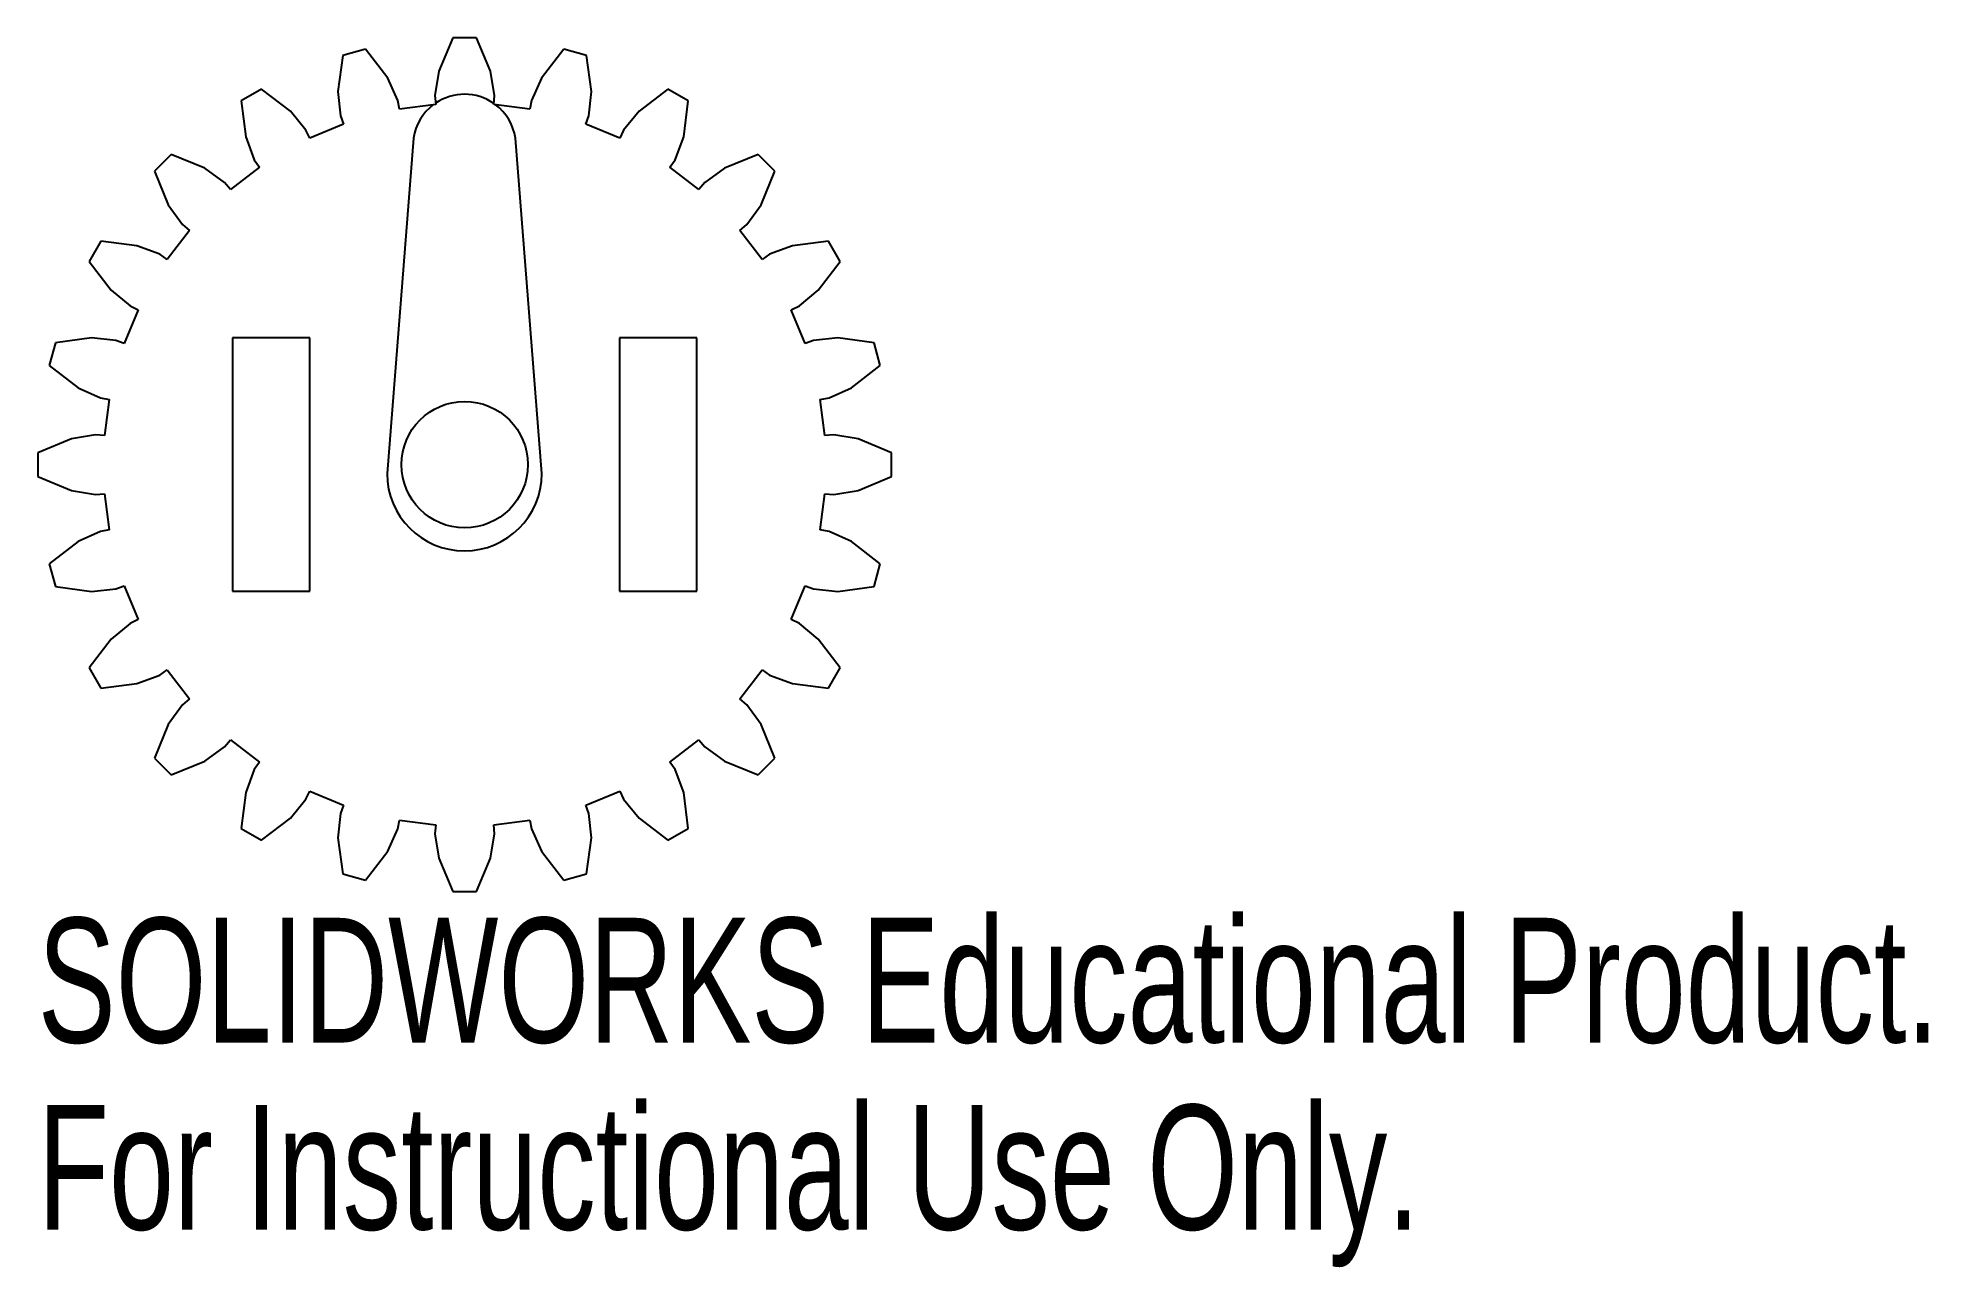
# Model space of a CAD drawing. Header units: millimetres. Extents: x -16.5 to 56.7, y -30.8 to 16.9.
import ezdxf

# ---------------------------------------------------------------- set-up
doc = ezdxf.new("R2010")
doc.units = ezdxf.units.MM
doc.styles.add('SLDTEXTSTYLE0', font='TXT', dxfattribs={"width": 0.7})

msp = doc.modelspace()

# ---------------------------------------------------------------- linework, layer by layer
at = {"color": 7, "linetype": 'Continuous', "lineweight": 25}
for p, q in [((-0.445, 16.886), (-0.988, 15.587)), ((0.466, 16.886), (-0.445, 16.886)), ((1.01, 15.587), (0.466, 16.886)), ((-4.711, 16.205), (-4.9, 14.809)), ((-3.831, 16.44), (-4.711, 16.205)), ((-2.97, 15.326), (-3.831, 16.44)), ((3.853, 16.44), (2.992, 15.326)), ((4.733, 16.205), (3.853, 16.44)), ((4.922, 14.809), (4.733, 16.205)), ((-0.988, 15.587), (-1.141, 14.652)), ((1.163, 14.652), (1.01, 15.587)), ((-7.868, 14.897), (-8.656, 14.442)), ((-6.747, 14.044), (-7.868, 14.897)), ((-4.9, 14.809), (-4.806, 13.866)), ((-2.58, 14.462), (-2.97, 15.326)), ((2.992, 15.326), (2.602, 14.462)), ((4.828, 13.866), (4.922, 14.809)), ((7.889, 14.897), (6.769, 14.044)), ((8.678, 14.442), (7.889, 14.897)), ((-8.656, 14.442), (-8.478, 13.044)), ((-6.147, 13.311), (-6.747, 14.044)), ((-2.516, 14.116), (-2.58, 14.462)), ((-1.113, 14.301), (-2.516, 14.116)), ((-1.141, 14.652), (-1.113, 14.301)), ((1.135, 14.301), (1.163, 14.652)), ((2.538, 14.116), (1.135, 14.301)), ((2.602, 14.462), (2.538, 14.116)), ((6.769, 14.044), (6.168, 13.311)), ((8.499, 13.044), (8.678, 14.442)), ((-5.996, 12.993), (-6.147, 13.311)), ((-4.688, 13.534), (-5.996, 12.993)), ((-4.806, 13.866), (-4.688, 13.534)), ((4.71, 13.534), (4.828, 13.866)), ((6.018, 12.993), (4.71, 13.534)), ((6.168, 13.311), (6.018, 12.993)), ((-8.478, 13.044), (-8.143, 12.158)), ((-1.977, 13.002), (-3, 0)), ((3, 0), (1.977, 13.002)), ((8.165, 12.158), (8.499, 13.044)), ((-11.367, 12.362), (-12.011, 11.718)), ((-10.063, 11.828), (-11.367, 12.362)), ((-9.294, 11.275), (-10.063, 11.828)), ((-7.943, 11.869), (-9.066, 11.007)), ((-8.143, 12.158), (-7.943, 11.869)), ((7.965, 11.869), (8.165, 12.158)), ((9.088, 11.007), (7.965, 11.869)), ((10.085, 11.828), (9.316, 11.275)), ((11.389, 12.362), (10.085, 11.828)), ((12.033, 11.718), (11.389, 12.362)), ((-12.011, 11.718), (-11.476, 10.415)), ((-9.066, 11.007), (-9.294, 11.275)), ((9.316, 11.275), (9.088, 11.007)), ((11.498, 10.415), (12.033, 11.718)), ((-11.476, 10.415), (-10.923, 9.645)), ((10.945, 9.645), (11.498, 10.415)), ((-10.923, 9.645), (-10.655, 9.417)), ((10.677, 9.417), (10.945, 9.645)), ((-14.09, 9.008), (-14.546, 8.219)), ((-12.693, 8.829), (-14.09, 9.008)), ((-11.807, 8.494), (-12.693, 8.829)), ((-10.655, 9.417), (-11.517, 8.294)), ((11.539, 8.294), (10.677, 9.417)), ((12.715, 8.829), (11.829, 8.494)), ((14.112, 9.008), (12.715, 8.829)), ((14.568, 8.219), (14.112, 9.008)), ((-14.546, 8.219), (-13.692, 7.098)), ((-11.517, 8.294), (-11.807, 8.494)), ((11.829, 8.494), (11.539, 8.294)), ((13.714, 7.098), (14.568, 8.219)), ((-13.692, 7.098), (-12.959, 6.498)), ((12.981, 6.498), (13.714, 7.098)), ((-12.641, 6.347), (-13.183, 5.04)), ((-12.959, 6.498), (-12.641, 6.347)), ((12.663, 6.347), (12.981, 6.498)), ((13.205, 5.04), (12.663, 6.347)), ((-14.457, 5.252), (-15.853, 5.063)), ((-13.514, 5.158), (-14.457, 5.252)), ((-13.183, 5.04), (-13.514, 5.158)), ((-8.989, 5.251), (-8.989, -4.569)), ((-5.989, 5.251), (-8.989, 5.251)), ((-5.989, -4.569), (-5.989, 5.251)), ((6.011, 5.251), (6.011, -4.569)), ((9.011, 5.251), (6.011, 5.251)), ((9.011, -4.569), (9.011, 5.251)), ((13.536, 5.158), (13.205, 5.04)), ((14.479, 5.252), (13.536, 5.158)), ((15.875, 5.063), (14.479, 5.252)), ((-15.853, 5.063), (-16.089, 4.183)), ((16.111, 4.183), (15.875, 5.063)), ((-16.089, 4.183), (-14.974, 3.321)), ((14.996, 3.321), (16.111, 4.183)), ((-14.974, 3.321), (-14.111, 2.931)), ((-14.111, 2.931), (-13.765, 2.868)), ((13.787, 2.868), (14.133, 2.931)), ((14.133, 2.931), (14.996, 3.321)), ((-13.765, 2.868), (-13.949, 1.465)), ((13.971, 1.465), (13.787, 2.868)), ((-14.3, 1.493), (-15.235, 1.34)), ((-13.949, 1.465), (-14.3, 1.493)), ((14.322, 1.493), (13.971, 1.465)), ((15.257, 1.34), (14.322, 1.493)), ((-15.235, 1.34), (-16.535, 0.796)), ((-16.535, 0.796), (-16.535, -0.115)), ((16.557, 0.796), (15.257, 1.34)), ((16.557, -0.115), (16.557, 0.796)), ((-16.535, -0.115), (-15.235, -0.659)), ((-15.235, -0.659), (-14.3, -0.812)), ((14.322, -0.812), (15.257, -0.659)), ((15.257, -0.659), (16.557, -0.115)), ((-14.3, -0.812), (-13.949, -0.784)), ((-13.949, -0.784), (-13.765, -2.187)), ((13.787, -2.187), (13.971, -0.784)), ((13.971, -0.784), (14.322, -0.812)), ((-13.765, -2.187), (-14.111, -2.25)), ((14.133, -2.25), (13.787, -2.187)), ((-14.974, -2.64), (-16.089, -3.502)), ((-14.111, -2.25), (-14.974, -2.64)), ((14.996, -2.64), (14.133, -2.25)), ((16.111, -3.502), (14.996, -2.64)), ((-16.089, -3.502), (-15.853, -4.382)), ((15.875, -4.382), (16.111, -3.502)), ((-15.853, -4.382), (-14.457, -4.571)), ((-13.514, -4.477), (-13.183, -4.359)), ((-13.183, -4.359), (-12.641, -5.666)), ((12.663, -5.666), (13.205, -4.359)), ((13.205, -4.359), (13.536, -4.477)), ((14.479, -4.571), (15.875, -4.382)), ((-14.457, -4.571), (-13.514, -4.477)), ((-8.989, -4.569), (-5.989, -4.569)), ((6.011, -4.569), (9.011, -4.569)), ((13.536, -4.477), (14.479, -4.571)), ((-12.959, -5.817), (-13.692, -6.417)), ((-12.641, -5.666), (-12.959, -5.817)), ((12.981, -5.817), (12.663, -5.666)), ((13.714, -6.417), (12.981, -5.817)), ((-13.692, -6.417), (-14.546, -7.538)), ((14.568, -7.538), (13.714, -6.417)), ((-14.546, -7.538), (-14.09, -8.327)), ((-12.693, -8.148), (-11.807, -7.813)), ((-11.807, -7.813), (-11.517, -7.613)), ((-11.517, -7.613), (-10.655, -8.736)), ((10.677, -8.736), (11.539, -7.613)), ((11.539, -7.613), (11.829, -7.813)), ((11.829, -7.813), (12.715, -8.148)), ((14.112, -8.327), (14.568, -7.538)), ((-14.09, -8.327), (-12.693, -8.148)), ((-10.655, -8.736), (-10.923, -8.964)), ((10.945, -8.964), (10.677, -8.736)), ((12.715, -8.148), (14.112, -8.327)), ((-10.923, -8.964), (-11.476, -9.734)), ((11.498, -9.734), (10.945, -8.964)), ((-11.476, -9.734), (-12.011, -11.037)), ((12.033, -11.037), (11.498, -9.734)), ((-10.063, -11.147), (-9.294, -10.594)), ((-9.294, -10.594), (-9.066, -10.326)), ((-9.066, -10.326), (-7.943, -11.187)), ((7.965, -11.187), (9.088, -10.326)), ((9.088, -10.326), (9.316, -10.594)), ((9.316, -10.594), (10.085, -11.147)), ((-12.011, -11.037), (-11.367, -11.681)), ((-11.367, -11.681), (-10.063, -11.147)), ((-8.143, -11.477), (-8.478, -12.363)), ((-7.943, -11.187), (-8.143, -11.477)), ((8.165, -11.477), (7.965, -11.187)), ((8.499, -12.363), (8.165, -11.477)), ((10.085, -11.147), (11.389, -11.681)), ((11.389, -11.681), (12.033, -11.037)), ((-8.478, -12.363), (-8.656, -13.761)), ((-6.147, -12.629), (-5.996, -12.312)), ((-5.996, -12.312), (-4.688, -12.853)), ((4.71, -12.853), (6.018, -12.312)), ((6.018, -12.312), (6.168, -12.629)), ((8.678, -13.761), (8.499, -12.363)), ((-6.747, -13.363), (-6.147, -12.629)), ((-4.806, -13.185), (-4.9, -14.127)), ((-4.688, -12.853), (-4.806, -13.185)), ((4.828, -13.185), (4.71, -12.853)), ((4.922, -14.127), (4.828, -13.185)), ((6.168, -12.629), (6.769, -13.363)), ((-8.656, -13.761), (-7.868, -14.216)), ((-7.868, -14.216), (-6.747, -13.363)), ((-2.97, -14.645), (-2.58, -13.781)), ((-2.58, -13.781), (-2.516, -13.435)), ((-2.516, -13.435), (-1.113, -13.62)), ((-1.113, -13.62), (-1.141, -13.971)), ((1.135, -13.62), (2.538, -13.435)), ((1.163, -13.971), (1.135, -13.62)), ((2.538, -13.435), (2.602, -13.781)), ((2.602, -13.781), (2.992, -14.645)), ((6.769, -13.363), (7.889, -14.216)), ((7.889, -14.216), (8.678, -13.761)), ((-4.9, -14.127), (-4.711, -15.524)), ((-3.831, -15.759), (-2.97, -14.645)), ((-1.141, -13.971), (-0.988, -14.906)), ((1.01, -14.906), (1.163, -13.971)), ((2.992, -14.645), (3.853, -15.759)), ((4.733, -15.524), (4.922, -14.127)), ((-0.988, -14.906), (-0.445, -16.205)), ((0.466, -16.205), (1.01, -14.906)), ((-4.711, -15.524), (-3.831, -15.759)), ((3.853, -15.759), (4.733, -15.524)), ((-0.445, -16.205), (0.466, -16.205))]:
    msp.add_line(p, q, dxfattribs=at)
msp.add_circle((0.011, 0.341), 2.45, dxfattribs=at)
for centre, radius, start, end in [((0, 12.697), 2, 55.30534, 123.97383), ((0, 12.697), 2, 127.29176, 171.22141), ((0, 12.697), 2, 8.77859, 52.87363), ((0, 0), 3, 180, 0)]:
    msp.add_arc(centre, radius, start, end, dxfattribs=at)

# ---------------------------------------------------------------- texts
at = {"color": 7, "linetype": 'Continuous', "char_height": 4.83362, "attachment_point": 1, "style": 'SLDTEXTSTYLE0'}
for s, insert in [('SOLIDWORKS Educational Product.', (-16.535, -17.225)), ('For Instructional Use Only.', (-16.535, -24.475))]:
    msp.add_mtext(s, dxfattribs=dict(at, insert=insert))

doc.saveas('drawing.dxf')
